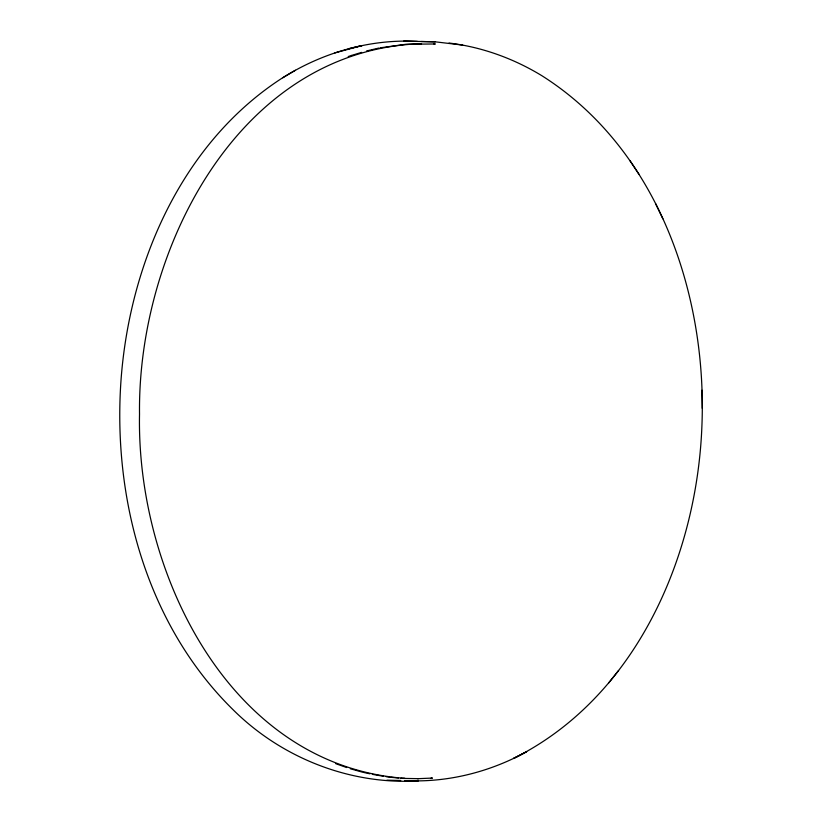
<?xml version="1.0" encoding="UTF-8"?>
<svg xmlns="http://www.w3.org/2000/svg" width="822" height="822" viewBox="0 0 822 822"><rect width="100%" height="100%" fill="white"/><g stroke="black" fill="none" stroke-linecap="round" stroke-linejoin="round"><path stroke-width="1.23" d="M449.028 43.042C481.887 46.988 513.658 58.506 541.873 75.716L541.955 75.768C657.826 149.09 707.434 294.379 701.885 426.474C696.779 557.306 635.642 697.703 513.647 758.387L526.686 751.698C489.614 772.166 446.973 782.893 404.578 780.592M618.606 670.464L608.557 683.082M282.645 77.782C182.433 142.257 130.369 261.735 121.224 377.421C112.018 496.447 145.997 624.052 232.729 709.376L232.78 709.427C281.309 757.833 349.761 784.979 418.429 780.9M295.417 70.25L282.727 77.761C322.656 52.557 370.126 38.798 417.453 41.408M348.22 56.543L351.693 55.403M334.873 52.896L362.009 45.6L348.312 48.796M351.847 55.351L361.629 52.382M366.53 50.974L378.88 48.046M380.124 47.83L406.304 44.224L435.311 43.977L433.852 43.946M431.108 778.136L432.434 778.064L417.329 778.711M400.982 778.198L403.561 778.413M421.275 41.511L435.218 41.819L462.683 45.087M403.479 778.413L418.665 778.65M386.905 780.181L400.756 780.489M403.602 41.1L435.126 41.819M420.165 43.648L421.542 43.679C238.298 49.587 137.397 250.72 139.524 414.113C136.298 571.968 229.184 765.662 404.969 778.352L404.886 778.352M390.995 777.335L398.485 777.982M383.535 776.287L372.387 774.355M386.021 776.656L389.751 777.222M363.756 772.475L369.921 773.821M350.316 768.745L362.523 772.207M346.689 767.543L335.766 763.689M630.104 160.865L639.126 174.5M655.524 203.517L662.861 218.775M701.998 390.203L702.265 408.329"/></g></svg>
